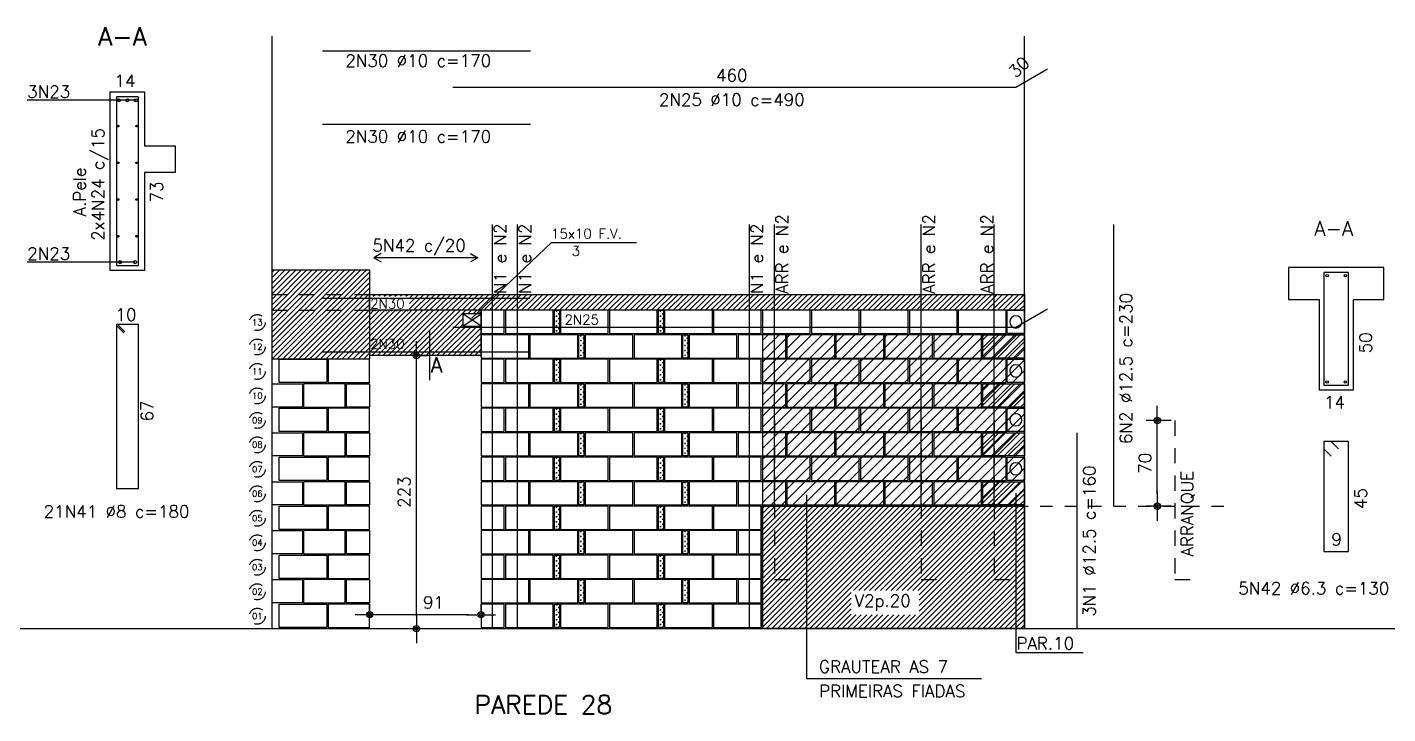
# Model space of a CAD drawing. Extents: x 0 to 187, y -7 to 20.
# Drawn here: x 151.43 to 162.55, y 3.31 to 8.92 of the extents above; entities that cross this region are included whole.
import ezdxf

# ---------------------------------------------------------------- set-up
doc = ezdxf.new("R2010")
doc.units = 0
doc.header["$LTSCALE"] = 0.5
doc.header["$MEASUREMENT"] = 0
doc.header["$PDMODE"] = 34
doc.header["$PDSIZE"] = 0.1
doc.linetypes.add('CENTER', pattern=[2, 1.25, -0.25, 0.25, -0.25])
doc.linetypes.add('HIDDEN', pattern=[0.375, 0.25, -0.125])
doc.layers.get('0').update_dxf_attribs({"linetype": 'CONTINUOUS'})
doc.layers.get('DEFPOINTS').update_dxf_attribs({"linetype": 'CONTINUOUS'})
for name, color, linetype in [('AUX00', 7, 'HIDDEN'), ('AUX01', 1, 'CONTINUOUS'), ('B04', 6, 'CONTINUOUS'), ('B19', 3, 'CONTINUOUS'), ('B19C', 126, 'CONTINUOUS'), ('B34', 150, 'CONTINUOUS'), ('B39', 2, 'CONTINUOUS'), ('B39C', 5, 'CONTINUOUS'), ('BLOCOPERP', 2, 'CONTINUOUS'), ('BP', 106, 'CONTINUOUS'), ('COT01', 1, 'CONTINUOUS'), ('EIX01', 1, 'CENTER'), ('FERRO', 4, 'CONTINUOUS'), ('FERRO_CANALETA', 4, 'CONTINUOUS'), ('FERRO_GROUTE', 4, 'CONTINUOUS'), ('FURO', 4, 'CONTINUOUS'), ('H04', 9, 'CONTINUOUS'), ('H34', 9, 'CONTINUOUS'), ('HATCH', 7, 'CONTINUOUS'), ('HATCHLAJE', 251, 'HIDDEN'), ('HI-FURO', 4, 'CONTINUOUS'), ('TXT02', 2, 'CONTINUOUS'), ('TXT05', 4, 'CONTINUOUS'), ('VIG01', 2, 'CONTINUOUS'), ('VIG02', 3, 'CONTINUOUS')]:
    doc.layers.add(name, color=color, linetype=linetype)
doc.styles.add('ROMANS', font='romans.shx')
doc.dimstyles.get("Standard").update_dxf_attribs({"dimscale": 0, "dimtxt": 0.2, "dimasz": 0.2, "dimexe": 0.18, "dimexo": 0.0625, "dimgap": 0.1, "dimtad": 1, "dimdec": 1, "dimlfac": 100, "dimrnd": 0.5, "dimzin": 13, "dimdsep": 46, "dimtxsty": 'ROMANS', "dimblk1": 'DE2', "dimblk2": 'DE2', "dimsah": 1, "dimcen": 0.1, "dimclrt": 3, "dimadec": 0, "dimazin": 0, "dimtfac": 1, "dimtix": 1, "dimtofl": 0, "dimtmove": 0, "dimatfit": 3, "dimldrblk": 'DE2', "dimfxl": 0, "dimtolj": 1, "dimtzin": 13, "dimarcsym": 0})

# ---------------------------------------------------------------- blocks, each defined once
blk = doc.blocks.new('A$C57CC6AC6')
at = {"layer": 'BP'}
blk.add_lwpolyline([(0, 0.19), (0, 0), (0.14, 0), (0.14, 0.19)], close=True, dxfattribs=at)
blk.add_circle((0.07, 0.095), 0.05, dxfattribs=at)
blk = doc.blocks.new('DE2')
blk.add_line((-1.19, 0), (1.19, 0))
at = {"color": 2}
for radius in [0.256, 0.138]:
    blk.add_circle((0, 0), radius, dxfattribs=at)
blk = doc.blocks.new('*D54')
at = {"layer": 'COT01', "color": 0, "lineweight": -2}
for p, q in [((154.644, 6.234), (154.703, 6.234)), ((154.613, 4.104), (154.613, 6.134)), ((154.262, 4.004), (154.703, 4.004))]:
    blk.add_line(p, q, dxfattribs=at)
at = {"layer": 'DEFPOINTS', "color": 0}
for p in [(154.613, 6.234), (154.613, 6.234), (154.231, 4.004)]:
    blk.add_point(p, dxfattribs=at)
at = {"layer": 'COT01', "color": 0, "lineweight": -2, "xscale": 0.1, "yscale": 0.1, "zscale": 0.1}
for p, rotation in [((154.613, 6.234), 90), ((154.613, 4.004), 270)]:
    blk.add_blockref('DE2', p, dxfattribs=dict(at, rotation=rotation))
at = {"layer": 'COT01', "color": 3, "insert": (154.513, 5.119), "char_height": 0.1, "attachment_point": 5, "rotation": 90, "style": 'ROMANS'}
blk.add_mtext('\\A1;223', dxfattribs=at)
blk = doc.blocks.new('*D55')
at = {"layer": 'COT01', "color": 0, "lineweight": -2}
for p, q in [((154.231, 4.135), (154.231, 4.207)), ((155.041, 4.117), (154.331, 4.117)), ((155.141, 4.14), (155.141, 4.207))]:
    blk.add_line(p, q, dxfattribs=at)
at = {"layer": 'DEFPOINTS', "color": 0}
for p in [(154.231, 4.117), (154.231, 4.104), (155.141, 4.109)]:
    blk.add_point(p, dxfattribs=at)
at = {"layer": 'COT01', "color": 0, "lineweight": -2, "xscale": 0.1, "yscale": 0.1, "zscale": 0.1, "rotation": 180}
blk.add_blockref('DE2', (154.231, 4.117), dxfattribs=at)
at = {"layer": 'COT01', "color": 0, "lineweight": -2, "xscale": 0.1, "yscale": 0.1, "zscale": 0.1}
blk.add_blockref('DE2', (155.141, 4.117), dxfattribs=at)
at = {"layer": 'COT01', "color": 3, "insert": (154.752, 4.217), "char_height": 0.1, "attachment_point": 5, "style": 'ROMANS'}
blk.add_mtext('\\A1;91', dxfattribs=at)
blk = doc.blocks.new('*D52')
at = {"layer": 'COT01', "color": 0, "lineweight": -2}
for p, q in [((160.779, 5.704), (160.576, 5.704)), ((160.666, 5.104), (160.666, 5.604)), ((160.779, 5.004), (160.576, 5.004))]:
    blk.add_line(p, q, dxfattribs=at)
at = {"layer": 'DEFPOINTS', "color": 0}
for p in [(160.666, 5.704), (160.811, 5.704), (160.811, 5.004)]:
    blk.add_point(p, dxfattribs=at)
at = {"layer": 'COT01', "color": 0, "lineweight": -2, "xscale": 0.1, "yscale": 0.1, "zscale": 0.1}
for p, rotation in [((160.666, 5.704), 90), ((160.666, 5.004), 270)]:
    blk.add_blockref('DE2', p, dxfattribs=dict(at, rotation=rotation))
at = {"layer": 'COT01', "color": 3, "insert": (160.566, 5.354), "char_height": 0.1, "attachment_point": 5, "rotation": 90, "style": 'ROMANS'}
blk.add_mtext('\\A1;70', dxfattribs=at)

msp = doc.modelspace()

# ---------------------------------------------------------------- hatches: boundary and pattern name
at = {"layer": 'H04'}
h = msp.add_hatch(dxfattribs=at)
h.set_pattern_fill('CROSS', color=256, scale=0.08, style=0)
h.set_pattern_definition([(180, (151.422492, 31.096033), (-0.02, 0.02), [0.01, -0.03]), (90, (151.417492, 31.091033), (0.02, 0.02), [0.01, -0.03])])
h.paths.add_polyline_path([(155.7407, 6.414), (155.7807, 6.414), (155.7807, 6.604), (155.7407, 6.604)])
h = msp.add_hatch(dxfattribs=at)
h.set_pattern_fill('CROSS', color=256, scale=0.08, style=0)
h.set_pattern_definition([(180, (152.272492, 31.096033), (-0.02, 0.02), [0.01, -0.03]), (90, (152.267492, 31.091033), (0.02, 0.02), [0.01, -0.03])])
h.paths.add_polyline_path([(156.5907, 6.414), (156.6307, 6.414), (156.6307, 6.604), (156.5907, 6.604)])
h = msp.add_hatch(dxfattribs=at)
h.set_pattern_fill('CROSS', color=256, scale=0.08, style=0)
h.set_pattern_definition([(180, (151.622492, 30.896033), (-0.02, 0.02), [0.01, -0.03]), (90, (151.617492, 30.891033), (0.02, 0.02), [0.01, -0.03])])
h.paths.add_polyline_path([(155.9407, 6.214), (155.9807, 6.214), (155.9807, 6.404), (155.9407, 6.404)])
h = msp.add_hatch(dxfattribs=at)
h.set_pattern_fill('CROSS', color=256, scale=0.08, style=0)
h.set_pattern_definition([(180, (152.472492, 30.896033), (-0.02, 0.02), [0.01, -0.03]), (90, (152.467492, 30.891033), (0.02, 0.02), [0.01, -0.03])])
h.paths.add_polyline_path([(156.7907, 6.214), (156.8307, 6.214), (156.8307, 6.404), (156.7907, 6.404)])
h = msp.add_hatch(dxfattribs=at)
h.set_pattern_fill('CROSS', color=256, scale=0.08, style=0)
h.set_pattern_definition([(180, (151.422492, 30.696033), (-0.02, 0.02), [0.01, -0.03]), (90, (151.417492, 30.691033), (0.02, 0.02), [0.01, -0.03])])
h.paths.add_polyline_path([(155.7407, 6.014), (155.7807, 6.014), (155.7807, 6.204), (155.7407, 6.204)])
h = msp.add_hatch(dxfattribs=at)
h.set_pattern_fill('CROSS', color=256, scale=0.08, style=0)
h.set_pattern_definition([(180, (152.272492, 30.696033), (-0.02, 0.02), [0.01, -0.03]), (90, (152.267492, 30.691033), (0.02, 0.02), [0.01, -0.03])])
h.paths.add_polyline_path([(156.5907, 6.014), (156.6307, 6.014), (156.6307, 6.204), (156.5907, 6.204)])
h = msp.add_hatch(dxfattribs=at)
h.set_pattern_fill('CROSS', color=256, scale=0.08, style=0)
h.set_pattern_definition([(180, (151.622492, 30.496033), (-0.02, 0.02), [0.01, -0.03]), (90, (151.617492, 30.491033), (0.02, 0.02), [0.01, -0.03])])
h.paths.add_polyline_path([(155.9407, 5.814), (155.9807, 5.814), (155.9807, 6.004), (155.9407, 6.004)])
h = msp.add_hatch(dxfattribs=at)
h.set_pattern_fill('CROSS', color=256, scale=0.08, style=0)
h.set_pattern_definition([(180, (152.472492, 30.496033), (-0.02, 0.02), [0.01, -0.03]), (90, (152.467492, 30.491033), (0.02, 0.02), [0.01, -0.03])])
h.paths.add_polyline_path([(156.7907, 5.814), (156.8307, 5.814), (156.8307, 6.004), (156.7907, 6.004)])
h = msp.add_hatch(dxfattribs=at)
h.set_pattern_fill('CROSS', color=256, scale=0.08, style=0)
h.set_pattern_definition([(180, (151.422492, 30.296033), (-0.02, 0.02), [0.01, -0.03]), (90, (151.417492, 30.291033), (0.02, 0.02), [0.01, -0.03])])
h.paths.add_polyline_path([(155.7407, 5.614), (155.7807, 5.614), (155.7807, 5.804), (155.7407, 5.804)])
h = msp.add_hatch(dxfattribs=at)
h.set_pattern_fill('CROSS', color=256, scale=0.08, style=0)
h.set_pattern_definition([(180, (152.272492, 30.296033), (-0.02, 0.02), [0.01, -0.03]), (90, (152.267492, 30.291033), (0.02, 0.02), [0.01, -0.03])])
h.paths.add_polyline_path([(156.5907, 5.614), (156.6307, 5.614), (156.6307, 5.804), (156.5907, 5.804)])
h = msp.add_hatch(dxfattribs=at)
h.set_pattern_fill('CROSS', color=256, scale=0.08, style=0)
h.set_pattern_definition([(180, (151.622492, 30.096033), (-0.02, 0.02), [0.01, -0.03]), (90, (151.617492, 30.091033), (0.02, 0.02), [0.01, -0.03])])
h.paths.add_polyline_path([(155.9407, 5.414), (155.9807, 5.414), (155.9807, 5.604), (155.9407, 5.604)])
h = msp.add_hatch(dxfattribs=at)
h.set_pattern_fill('CROSS', color=256, scale=0.08, style=0)
h.set_pattern_definition([(180, (152.472492, 30.096033), (-0.02, 0.02), [0.01, -0.03]), (90, (152.467492, 30.091033), (0.02, 0.02), [0.01, -0.03])])
h.paths.add_polyline_path([(156.7907, 5.414), (156.8307, 5.414), (156.8307, 5.604), (156.7907, 5.604)])
h = msp.add_hatch(dxfattribs=at)
h.set_pattern_fill('CROSS', color=256, scale=0.08, style=0)
h.set_pattern_definition([(180, (151.422492, 29.896033), (-0.02, 0.02), [0.01, -0.03]), (90, (151.417492, 29.891033), (0.02, 0.02), [0.01, -0.03])])
h.paths.add_polyline_path([(155.7407, 5.214), (155.7807, 5.214), (155.7807, 5.404), (155.7407, 5.404)])
h = msp.add_hatch(dxfattribs=at)
h.set_pattern_fill('CROSS', color=256, scale=0.08, style=0)
h.set_pattern_definition([(180, (152.272492, 29.896033), (-0.02, 0.02), [0.01, -0.03]), (90, (152.267492, 29.891033), (0.02, 0.02), [0.01, -0.03])])
h.paths.add_polyline_path([(156.5907, 5.214), (156.6307, 5.214), (156.6307, 5.404), (156.5907, 5.404)])
h = msp.add_hatch(dxfattribs=at)
h.set_pattern_fill('CROSS', color=256, scale=0.08, style=0)
h.set_pattern_definition([(180, (151.622492, 29.696033), (-0.02, 0.02), [0.01, -0.03]), (90, (151.617492, 29.691033), (0.02, 0.02), [0.01, -0.03])])
h.paths.add_polyline_path([(155.9407, 5.014), (155.9807, 5.014), (155.9807, 5.204), (155.9407, 5.204)])
h = msp.add_hatch(dxfattribs=at)
h.set_pattern_fill('CROSS', color=256, scale=0.08, style=0)
h.set_pattern_definition([(180, (152.472492, 29.696033), (-0.02, 0.02), [0.01, -0.03]), (90, (152.467492, 29.691033), (0.02, 0.02), [0.01, -0.03])])
h.paths.add_polyline_path([(156.7907, 5.014), (156.8307, 5.014), (156.8307, 5.204), (156.7907, 5.204)])
h = msp.add_hatch(dxfattribs=at)
h.set_pattern_fill('CROSS', color=256, scale=0.08, style=0)
h.set_pattern_definition([(180, (151.422492, 29.496033), (-0.02, 0.02), [0.01, -0.03]), (90, (151.417492, 29.491033), (0.02, 0.02), [0.01, -0.03])])
h.paths.add_polyline_path([(155.7407, 4.814), (155.7807, 4.814), (155.7807, 5.004), (155.7407, 5.004)])
h = msp.add_hatch(dxfattribs=at)
h.set_pattern_fill('CROSS', color=256, scale=0.08, style=0)
h.set_pattern_definition([(180, (152.272492, 29.496033), (-0.02, 0.02), [0.01, -0.03]), (90, (152.267492, 29.491033), (0.02, 0.02), [0.01, -0.03])])
h.paths.add_polyline_path([(156.5907, 4.814), (156.6307, 4.814), (156.6307, 5.004), (156.5907, 5.004)])
h = msp.add_hatch(dxfattribs=at)
h.set_pattern_fill('CROSS', color=256, scale=0.08, style=0)
h.set_pattern_definition([(180, (151.622492, 29.296033), (-0.02, 0.02), [0.01, -0.03]), (90, (151.617492, 29.291033), (0.02, 0.02), [0.01, -0.03])])
h.paths.add_polyline_path([(155.9407, 4.614), (155.9807, 4.614), (155.9807, 4.804), (155.9407, 4.804)])
h = msp.add_hatch(dxfattribs=at)
h.set_pattern_fill('CROSS', color=256, scale=0.08, style=0)
h.set_pattern_definition([(180, (152.472492, 29.296033), (-0.02, 0.02), [0.01, -0.03]), (90, (152.467492, 29.291033), (0.02, 0.02), [0.01, -0.03])])
h.paths.add_polyline_path([(156.7907, 4.614), (156.8307, 4.614), (156.8307, 4.804), (156.7907, 4.804)])
h = msp.add_hatch(dxfattribs=at)
h.set_pattern_fill('CROSS', color=256, scale=0.08, style=0)
h.set_pattern_definition([(180, (151.422492, 29.096033), (-0.02, 0.02), [0.01, -0.03]), (90, (151.417492, 29.091033), (0.02, 0.02), [0.01, -0.03])])
h.paths.add_polyline_path([(155.7407, 4.414), (155.7807, 4.414), (155.7807, 4.604), (155.7407, 4.604)])
h = msp.add_hatch(dxfattribs=at)
h.set_pattern_fill('CROSS', color=256, scale=0.08, style=0)
h.set_pattern_definition([(180, (152.272492, 29.096033), (-0.02, 0.02), [0.01, -0.03]), (90, (152.267492, 29.091033), (0.02, 0.02), [0.01, -0.03])])
h.paths.add_polyline_path([(156.5907, 4.414), (156.6307, 4.414), (156.6307, 4.604), (156.5907, 4.604)])
h = msp.add_hatch(dxfattribs=at)
h.set_pattern_fill('CROSS', color=256, scale=0.08, style=0)
h.set_pattern_definition([(180, (151.622492, 28.896033), (-0.02, 0.02), [0.01, -0.03]), (90, (151.617492, 28.891033), (0.02, 0.02), [0.01, -0.03])])
h.paths.add_polyline_path([(155.9407, 4.214), (155.9807, 4.214), (155.9807, 4.404), (155.9407, 4.404)])
h = msp.add_hatch(dxfattribs=at)
h.set_pattern_fill('CROSS', color=256, scale=0.08, style=0)
h.set_pattern_definition([(180, (152.472492, 28.896033), (-0.02, 0.02), [0.01, -0.03]), (90, (152.467492, 28.891033), (0.02, 0.02), [0.01, -0.03])])
h.paths.add_polyline_path([(156.7907, 4.214), (156.8307, 4.214), (156.8307, 4.404), (156.7907, 4.404)])
h = msp.add_hatch(dxfattribs=at)
h.set_pattern_fill('CROSS', color=256, scale=0.08, style=0)
h.set_pattern_definition([(180, (151.422492, 28.696033), (-0.02, 0.02), [0.01, -0.03]), (90, (151.417492, 28.691033), (0.02, 0.02), [0.01, -0.03])])
h.paths.add_polyline_path([(155.7407, 4.014), (155.7807, 4.014), (155.7807, 4.204), (155.7407, 4.204)])
h = msp.add_hatch(dxfattribs=at)
h.set_pattern_fill('CROSS', color=256, scale=0.08, style=0)
h.set_pattern_definition([(180, (152.272492, 28.696033), (-0.02, 0.02), [0.01, -0.03]), (90, (152.267492, 28.691033), (0.02, 0.02), [0.01, -0.03])])
h.paths.add_polyline_path([(156.5907, 4.014), (156.6307, 4.014), (156.6307, 4.204), (156.5907, 4.204)])
at = {"layer": 'H34'}
h = msp.add_hatch(dxfattribs=at)
h.set_pattern_fill('ANSI32', color=256, scale=0.25, style=0)
h.set_pattern_definition([(45, (298.108885, -97.88135), (-0.06629126, 0.06629126), []), (45, (298.15308, -97.88135), (-0.06629126, 0.06629126), [])])
h.paths.add_polyline_path([(159.2407, 6.404), (159.2407, 6.214), (159.5807, 6.214), (159.5807, 6.404)])
h = msp.add_hatch(dxfattribs=at)
h.set_pattern_fill('ANSI32', color=256, scale=0.25, style=0)
h.set_pattern_definition([(45, (298.108885, -98.28135), (-0.06629126, 0.06629126), []), (45, (298.15308, -98.28135), (-0.06629126, 0.06629126), [])])
h.paths.add_polyline_path([(159.2407, 6.004), (159.2407, 5.814), (159.5807, 5.814), (159.5807, 6.004)])
h = msp.add_hatch(dxfattribs=at)
h.set_pattern_fill('ANSI32', color=256, scale=0.25, style=0)
h.set_pattern_definition([(45, (298.108885, -98.68135), (-0.06629126, 0.06629126), []), (45, (298.15308, -98.68135), (-0.06629126, 0.06629126), [])])
h.paths.add_polyline_path([(159.2407, 5.604), (159.2407, 5.414), (159.5807, 5.414), (159.5807, 5.604)])
h = msp.add_hatch(dxfattribs=at)
h.set_pattern_fill('ANSI32', color=256, scale=0.25, style=0)
h.set_pattern_definition([(45, (298.108885, -99.08135), (-0.06629126, 0.06629126), []), (45, (298.15308, -99.08135), (-0.06629126, 0.06629126), [])])
h.paths.add_polyline_path([(159.2407, 5.204), (159.2407, 5.014), (159.5807, 5.014), (159.5807, 5.204)])
at = {"layer": 'HATCH'}
h = msp.add_hatch(dxfattribs=at)
h.set_pattern_fill('ANSI31', color=256, scale=0.5, style=0)
h.set_pattern_definition([(45, (220.680683, 2.068954), (-0.044194174, 0.044194174), [])])
h.paths.add_polyline_path([(157.4407, 5.014), (159.5807, 5.014), (159.5807, 6.404), (157.4407, 6.404)])
at = {"layer": 'HATCHLAJE'}
h = msp.add_hatch(dxfattribs=at)
h.set_pattern_fill('ANSI31', color=256, scale=0.25, style=0)
h.set_pattern_definition([(45, (100.680683, 2.068954), (-0.022097087, 0.022097087), [])])
h.paths.add_polyline_path([(154.2306, 6.604), (153.4307, 6.604), (153.4307, 6.204), (154.2306, 6.204)])
h.paths.add_polyline_path([(154.2306, 6.734), (153.4307, 6.734), (153.4307, 6.604), (154.2306, 6.604)])
h.paths.add_polyline_path([(154.2306, 6.934), (153.4307, 6.934), (153.4307, 6.734), (154.2306, 6.734)])
h = msp.add_hatch(dxfattribs=at)
h.set_pattern_fill('ANSI31', color=256, scale=0.25, style=0)
h.set_pattern_definition([(45, (205.66251, 28.73103), (-0.022097087, 0.022097087), [])])
h.paths.add_polyline_path([(159.5807, 6.734), (159.5807, 6.604), (154.2307, 6.604), (154.2307, 6.734)])
h.paths.add_polyline_path([(154.2267, 6.7183), (154.2267, 6.5983), (154.5562, 6.5983), (154.5562, 6.7183)])
h = msp.add_hatch(dxfattribs=at)
h.set_pattern_fill('ANSI31', color=256, scale=0.25, style=0)
h.set_pattern_definition([(45, (85.66251, 28.73103), (-0.022097087, 0.022097087), [])])
h.paths.add_polyline_path([(154.2307, 6.234), (155.1407, 6.234), (155.1407, 6.474), (154.9907, 6.474), (154.9907, 6.574), (155.1407, 6.574), (155.1407, 6.604), (154.2307, 6.604)])
h.paths.add_polyline_path([(154.2267, 6.268), (154.5562, 6.268), (154.5562, 6.388), (154.2267, 6.388)], flags=9)
h = msp.add_hatch(dxfattribs=at)
h.set_pattern_fill('ANSI31', color=256, scale=0.25, style=0)
h.set_pattern_definition([(45, (220.680683, 2.068954), (-0.022097087, 0.022097087), [])])
h.paths.add_polyline_path([(157.4407, 4.004), (159.5807, 4.004), (159.5807, 5.004), (157.4407, 5.004)])
h.paths.add_polyline_path([(158.1646, 4.3157), (158.1646, 4.1157), (158.7218, 4.1157), (158.7218, 4.3157)], flags=16)

# ---------------------------------------------------------------- linework, layer by layer
msp.add_xline((74.1389, 4.004), (1, 0))
at = {"layer": 'AUX00'}
for centre, radius in [((152.1759, 8.109), 0.0063), ((152.3264, 8.109), 0.0063), ((152.1759, 7.809), 0.0063), ((152.3264, 7.809), 0.0063), ((152.1759, 7.509), 0.0063), ((152.3264, 7.509), 0.0063), ((152.1759, 7.209), 0.0063), ((152.3264, 7.209), 0.0063), ((153.3123, 6.5046), 0.065), ((153.3123, 6.3046), 0.065), ((153.3123, 6.1046), 0.065), ((153.3123, 5.9046), 0.065), ((153.3123, 5.7046), 0.065), ((153.3123, 5.5046), 0.065), ((153.3123, 5.3046), 0.065), ((153.3123, 5.1046), 0.065), ((153.3123, 4.9046), 0.065), ((153.3123, 4.7046), 0.065), ((153.3123, 4.5046), 0.065), ((153.3123, 4.3046), 0.065), ((153.3123, 4.1046), 0.065)]:
    msp.add_circle(centre, radius, dxfattribs=at)
at = {"layer": 'AUX01'}
for points in [[(153.4307, 8.844), (153.4307, 4.004), (159.5807, 4.004), (159.5807, 8.844)], [(157.7997, 5.0957), (157.7997, 3.5967), (159.2289, 3.5967)], [(159.5107, 5.109), (159.5107, 3.809), (160.0607, 3.809)]]:
    msp.add_lwpolyline(points, dxfattribs=at)
at = {"layer": 'B04'}
for points in [[(155.7807, 6.414), (155.7407, 6.414), (155.7407, 6.604), (155.7807, 6.604)], [(156.6307, 6.414), (156.5907, 6.414), (156.5907, 6.604), (156.6307, 6.604)], [(155.9807, 6.214), (155.9407, 6.214), (155.9407, 6.404), (155.9807, 6.404)], [(156.8307, 6.214), (156.7907, 6.214), (156.7907, 6.404), (156.8307, 6.404)], [(155.7807, 6.014), (155.7407, 6.014), (155.7407, 6.204), (155.7807, 6.204)], [(156.6307, 6.014), (156.5907, 6.014), (156.5907, 6.204), (156.6307, 6.204)], [(155.9807, 5.814), (155.9407, 5.814), (155.9407, 6.004), (155.9807, 6.004)], [(156.8307, 5.814), (156.7907, 5.814), (156.7907, 6.004), (156.8307, 6.004)], [(155.7807, 5.614), (155.7407, 5.614), (155.7407, 5.804), (155.7807, 5.804)], [(156.6307, 5.614), (156.5907, 5.614), (156.5907, 5.804), (156.6307, 5.804)], [(155.9807, 5.414), (155.9407, 5.414), (155.9407, 5.604), (155.9807, 5.604)], [(156.8307, 5.414), (156.7907, 5.414), (156.7907, 5.604), (156.8307, 5.604)], [(155.7807, 5.214), (155.7407, 5.214), (155.7407, 5.404), (155.7807, 5.404)], [(156.6307, 5.214), (156.5907, 5.214), (156.5907, 5.404), (156.6307, 5.404)], [(155.9807, 5.014), (155.9407, 5.014), (155.9407, 5.204), (155.9807, 5.204)], [(156.8307, 5.014), (156.7907, 5.014), (156.7907, 5.204), (156.8307, 5.204)], [(155.7807, 4.814), (155.7407, 4.814), (155.7407, 5.004), (155.7807, 5.004)], [(156.6307, 4.814), (156.5907, 4.814), (156.5907, 5.004), (156.6307, 5.004)], [(155.9807, 4.614), (155.9407, 4.614), (155.9407, 4.804), (155.9807, 4.804)], [(156.8307, 4.614), (156.7907, 4.614), (156.7907, 4.804), (156.8307, 4.804)], [(155.7807, 4.414), (155.7407, 4.414), (155.7407, 4.604), (155.7807, 4.604)], [(156.6307, 4.414), (156.5907, 4.414), (156.5907, 4.604), (156.6307, 4.604)], [(155.9807, 4.214), (155.9407, 4.214), (155.9407, 4.404), (155.9807, 4.404)], [(156.8307, 4.214), (156.7907, 4.214), (156.7907, 4.404), (156.8307, 4.404)], [(155.7807, 4.014), (155.7407, 4.014), (155.7407, 4.204), (155.7807, 4.204)], [(156.6307, 4.014), (156.5907, 4.014), (156.5907, 4.204), (156.6307, 4.204)]]:
    msp.add_lwpolyline(points, close=True, dxfattribs=at)
at = {"layer": 'B19'}
for points in [[(155.1407, 6.014), (155.3307, 6.014), (155.3307, 6.204), (155.1407, 6.204)], [(155.1407, 5.614), (155.3307, 5.614), (155.3307, 5.804), (155.1407, 5.804)], [(155.1407, 5.214), (155.3307, 5.214), (155.3307, 5.404), (155.1407, 5.404)], [(155.1407, 4.814), (155.3307, 4.814), (155.3307, 5.004), (155.1407, 5.004)], [(157.2407, 4.614), (157.4307, 4.614), (157.4307, 4.804), (157.2407, 4.804)], [(155.1407, 4.414), (155.3307, 4.414), (155.3307, 4.604), (155.1407, 4.604)], [(157.2407, 4.214), (157.4307, 4.214), (157.4307, 4.404), (157.2407, 4.404)], [(155.1407, 4.014), (155.3307, 4.014), (155.3307, 4.204), (155.1407, 4.204)]]:
    msp.add_lwpolyline(points, close=True, dxfattribs=at)
at = {"layer": 'B19C'}
msp.add_lwpolyline([(155.1407, 6.414), (155.3307, 6.414), (155.3307, 6.604), (155.1407, 6.604)], close=True, dxfattribs=at)
at = {"layer": 'B34'}
for points in [[(159.5807, 6.214), (159.2407, 6.214), (159.2407, 6.404), (159.5807, 6.404)], [(159.5807, 5.814), (159.2407, 5.814), (159.2407, 6.004), (159.5807, 6.004)], [(159.5807, 5.414), (159.2407, 5.414), (159.2407, 5.604), (159.5807, 5.604)], [(159.5807, 5.014), (159.2407, 5.014), (159.2407, 5.204), (159.5807, 5.204)]]:
    msp.add_lwpolyline(points, close=True, dxfattribs=at)
at = {"layer": 'B39'}
for points in [[(155.5407, 6.214), (155.9307, 6.214), (155.9307, 6.404), (155.5407, 6.404)], [(155.9907, 6.214), (156.3807, 6.214), (156.3807, 6.404), (155.9907, 6.404)], [(156.3907, 6.214), (156.7807, 6.214), (156.7807, 6.404), (156.3907, 6.404)], [(156.8407, 6.214), (157.2307, 6.214), (157.2307, 6.404), (156.8407, 6.404)], [(157.2407, 6.214), (157.6307, 6.214), (157.6307, 6.404), (157.2407, 6.404)], [(157.6407, 6.214), (158.0307, 6.214), (158.0307, 6.404), (157.6407, 6.404)], [(158.0407, 6.214), (158.4307, 6.214), (158.4307, 6.404), (158.0407, 6.404)], [(158.4407, 6.214), (158.8307, 6.214), (158.8307, 6.404), (158.4407, 6.404)], [(158.8407, 6.214), (159.2307, 6.214), (159.2307, 6.404), (158.8407, 6.404)], [(155.3407, 6.014), (155.7307, 6.014), (155.7307, 6.204), (155.3407, 6.204)], [(155.7907, 6.014), (156.1807, 6.014), (156.1807, 6.204), (155.7907, 6.204)], [(156.1907, 6.014), (156.5807, 6.014), (156.5807, 6.204), (156.1907, 6.204)], [(156.6407, 6.014), (157.0307, 6.014), (157.0307, 6.204), (156.6407, 6.204)], [(157.0407, 6.014), (157.4307, 6.014), (157.4307, 6.204), (157.0407, 6.204)], [(157.4407, 6.014), (157.8307, 6.014), (157.8307, 6.204), (157.4407, 6.204)], [(157.8407, 6.014), (158.2307, 6.014), (158.2307, 6.204), (157.8407, 6.204)], [(158.2407, 6.014), (158.6307, 6.014), (158.6307, 6.204), (158.2407, 6.204)], [(158.6407, 6.014), (159.0307, 6.014), (159.0307, 6.204), (158.6407, 6.204)], [(159.0407, 6.014), (159.4307, 6.014), (159.4307, 6.204), (159.0407, 6.204)], [(155.1407, 5.814), (155.5307, 5.814), (155.5307, 6.004), (155.1407, 6.004)], [(155.5407, 5.814), (155.9307, 5.814), (155.9307, 6.004), (155.5407, 6.004)], [(155.9907, 5.814), (156.3807, 5.814), (156.3807, 6.004), (155.9907, 6.004)], [(156.3907, 5.814), (156.7807, 5.814), (156.7807, 6.004), (156.3907, 6.004)], [(156.8407, 5.814), (157.2307, 5.814), (157.2307, 6.004), (156.8407, 6.004)], [(157.2407, 5.814), (157.6307, 5.814), (157.6307, 6.004), (157.2407, 6.004)], [(157.6407, 5.814), (158.0307, 5.814), (158.0307, 6.004), (157.6407, 6.004)], [(158.0407, 5.814), (158.4307, 5.814), (158.4307, 6.004), (158.0407, 6.004)], [(158.4407, 5.814), (158.8307, 5.814), (158.8307, 6.004), (158.4407, 6.004)], [(158.8407, 5.814), (159.2307, 5.814), (159.2307, 6.004), (158.8407, 6.004)], [(155.3407, 5.614), (155.7307, 5.614), (155.7307, 5.804), (155.3407, 5.804)], [(155.7907, 5.614), (156.1807, 5.614), (156.1807, 5.804), (155.7907, 5.804)], [(156.1907, 5.614), (156.5807, 5.614), (156.5807, 5.804), (156.1907, 5.804)], [(156.6407, 5.614), (157.0307, 5.614), (157.0307, 5.804), (156.6407, 5.804)], [(157.0407, 5.614), (157.4307, 5.614), (157.4307, 5.804), (157.0407, 5.804)], [(157.4407, 5.614), (157.8307, 5.614), (157.8307, 5.804), (157.4407, 5.804)], [(157.8407, 5.614), (158.2307, 5.614), (158.2307, 5.804), (157.8407, 5.804)], [(158.2407, 5.614), (158.6307, 5.614), (158.6307, 5.804), (158.2407, 5.804)], [(158.6407, 5.614), (159.0307, 5.614), (159.0307, 5.804), (158.6407, 5.804)], [(159.0407, 5.614), (159.4307, 5.614), (159.4307, 5.804), (159.0407, 5.804)], [(155.1407, 5.414), (155.5307, 5.414), (155.5307, 5.604), (155.1407, 5.604)], [(155.5407, 5.414), (155.9307, 5.414), (155.9307, 5.604), (155.5407, 5.604)], [(155.9907, 5.414), (156.3807, 5.414), (156.3807, 5.604), (155.9907, 5.604)], [(156.3907, 5.414), (156.7807, 5.414), (156.7807, 5.604), (156.3907, 5.604)], [(156.8407, 5.414), (157.2307, 5.414), (157.2307, 5.604), (156.8407, 5.604)], [(157.2407, 5.414), (157.6307, 5.414), (157.6307, 5.604), (157.2407, 5.604)], [(157.6407, 5.414), (158.0307, 5.414), (158.0307, 5.604), (157.6407, 5.604)], [(158.0407, 5.414), (158.4307, 5.414), (158.4307, 5.604), (158.0407, 5.604)], [(158.4407, 5.414), (158.8307, 5.414), (158.8307, 5.604), (158.4407, 5.604)], [(158.8407, 5.414), (159.2307, 5.414), (159.2307, 5.604), (158.8407, 5.604)], [(155.3407, 5.214), (155.7307, 5.214), (155.7307, 5.404), (155.3407, 5.404)], [(155.7907, 5.214), (156.1807, 5.214), (156.1807, 5.404), (155.7907, 5.404)], [(156.1907, 5.214), (156.5807, 5.214), (156.5807, 5.404), (156.1907, 5.404)], [(156.6407, 5.214), (157.0307, 5.214), (157.0307, 5.404), (156.6407, 5.404)], [(157.0407, 5.214), (157.4307, 5.214), (157.4307, 5.404), (157.0407, 5.404)], [(157.4407, 5.214), (157.8307, 5.214), (157.8307, 5.404), (157.4407, 5.404)], [(157.8407, 5.214), (158.2307, 5.214), (158.2307, 5.404), (157.8407, 5.404)], [(158.2407, 5.214), (158.6307, 5.214), (158.6307, 5.404), (158.2407, 5.404)], [(158.6407, 5.214), (159.0307, 5.214), (159.0307, 5.404), (158.6407, 5.404)], [(159.0407, 5.214), (159.4307, 5.214), (159.4307, 5.404), (159.0407, 5.404)], [(155.1407, 5.014), (155.5307, 5.014), (155.5307, 5.204), (155.1407, 5.204)], [(155.5407, 5.014), (155.9307, 5.014), (155.9307, 5.204), (155.5407, 5.204)], [(155.9907, 5.014), (156.3807, 5.014), (156.3807, 5.204), (155.9907, 5.204)], [(156.3907, 5.014), (156.7807, 5.014), (156.7807, 5.204), (156.3907, 5.204)], [(156.8407, 5.014), (157.2307, 5.014), (157.2307, 5.204), (156.8407, 5.204)], [(157.2407, 5.014), (157.6307, 5.014), (157.6307, 5.204), (157.2407, 5.204)], [(157.6407, 5.014), (158.0307, 5.014), (158.0307, 5.204), (157.6407, 5.204)], [(158.0407, 5.014), (158.4307, 5.014), (158.4307, 5.204), (158.0407, 5.204)], [(158.4407, 5.014), (158.8307, 5.014), (158.8307, 5.204), (158.4407, 5.204)], [(158.8407, 5.014), (159.2307, 5.014), (159.2307, 5.204), (158.8407, 5.204)], [(155.3407, 4.814), (155.7307, 4.814), (155.7307, 5.004), (155.3407, 5.004)], [(155.7907, 4.814), (156.1807, 4.814), (156.1807, 5.004), (155.7907, 5.004)], [(156.1907, 4.814), (156.5807, 4.814), (156.5807, 5.004), (156.1907, 5.004)], [(156.6407, 4.814), (157.0307, 4.814), (157.0307, 5.004), (156.6407, 5.004)], [(157.0407, 4.814), (157.4307, 4.814), (157.4307, 5.004), (157.0407, 5.004)], [(155.1407, 4.614), (155.5307, 4.614), (155.5307, 4.804), (155.1407, 4.804)], [(155.5407, 4.614), (155.9307, 4.614), (155.9307, 4.804), (155.5407, 4.804)], [(155.9907, 4.614), (156.3807, 4.614), (156.3807, 4.804), (155.9907, 4.804)], [(156.3907, 4.614), (156.7807, 4.614), (156.7807, 4.804), (156.3907, 4.804)], [(156.8407, 4.614), (157.2307, 4.614), (157.2307, 4.804), (156.8407, 4.804)], [(155.3407, 4.414), (155.7307, 4.414), (155.7307, 4.604), (155.3407, 4.604)], [(155.7907, 4.414), (156.1807, 4.414), (156.1807, 4.604), (155.7907, 4.604)], [(156.1907, 4.414), (156.5807, 4.414), (156.5807, 4.604), (156.1907, 4.604)], [(156.6407, 4.414), (157.0307, 4.414), (157.0307, 4.604), (156.6407, 4.604)], [(157.0407, 4.414), (157.4307, 4.414), (157.4307, 4.604), (157.0407, 4.604)], [(155.1407, 4.214), (155.5307, 4.214), (155.5307, 4.404), (155.1407, 4.404)], [(155.5407, 4.214), (155.9307, 4.214), (155.9307, 4.404), (155.5407, 4.404)], [(155.9907, 4.214), (156.3807, 4.214), (156.3807, 4.404), (155.9907, 4.404)], [(156.3907, 4.214), (156.7807, 4.214), (156.7807, 4.404), (156.3907, 4.404)], [(156.8407, 4.214), (157.2307, 4.214), (157.2307, 4.404), (156.8407, 4.404)], [(155.3407, 4.014), (155.7307, 4.014), (155.7307, 4.204), (155.3407, 4.204)], [(155.7907, 4.014), (156.1807, 4.014), (156.1807, 4.204), (155.7907, 4.204)], [(156.1907, 4.014), (156.5807, 4.014), (156.5807, 4.204), (156.1907, 4.204)], [(156.6407, 4.014), (157.0307, 4.014), (157.0307, 4.204), (156.6407, 4.204)], [(157.0407, 4.014), (157.4307, 4.014), (157.4307, 4.204), (157.0407, 4.204)]]:
    msp.add_lwpolyline(points, close=True, dxfattribs=at)
at = {"layer": 'B39C'}
for points in [[(155.3407, 6.414), (155.7307, 6.414), (155.7307, 6.604), (155.3407, 6.604)], [(155.7907, 6.414), (156.1807, 6.414), (156.1807, 6.604), (155.7907, 6.604)], [(156.1907, 6.414), (156.5807, 6.414), (156.5807, 6.604), (156.1907, 6.604)], [(156.6407, 6.414), (157.0307, 6.414), (157.0307, 6.604), (156.6407, 6.604)], [(157.0407, 6.414), (157.4307, 6.414), (157.4307, 6.604), (157.0407, 6.604)], [(157.4407, 6.414), (157.8307, 6.414), (157.8307, 6.604), (157.4407, 6.604)], [(157.8407, 6.414), (158.2307, 6.414), (158.2307, 6.604), (157.8407, 6.604)], [(158.2407, 6.414), (158.6307, 6.414), (158.6307, 6.604), (158.2407, 6.604)], [(158.6407, 6.414), (159.0307, 6.414), (159.0307, 6.604), (158.6407, 6.604)], [(159.0407, 6.414), (159.4307, 6.414), (159.4307, 6.604), (159.0407, 6.604)], [(155.1407, 6.214), (155.5307, 6.214), (155.5307, 6.404), (155.1407, 6.404)]]:
    msp.add_lwpolyline(points, close=True, dxfattribs=at)
at = {"layer": 'COT01'}
for p, q in [((152.3202, 8.3206), (151.4325, 8.3206)), ((154.3257, 7.0673), (154.2657, 7.034)), ((155.1157, 7.034), (154.2657, 7.034)), ((154.2657, 7.034), (154.3257, 7.0006)), ((155.0557, 7.0673), (155.1157, 7.034)), ((155.1157, 7.034), (155.0557, 7.0006)), ((152.3127, 6.9975), (151.4325, 6.9975))]:
    msp.add_line(p, q, dxfattribs=at)
at = {"layer": 'EIX01', "linetype": 'HIDDEN', "ltscale": 0.5}
for p, q in [((159.5107, 5.004), (161.3107, 5.004)), ((159.5107, 4.004), (161.3107, 4.004))]:
    msp.add_line(p, q, dxfattribs=at)
at = {"layer": 'FERRO'}
for p, q in [((152.1612, 6.479), (152.2212, 6.419)), ((152.1712, 6.489), (152.2312, 6.429))]:
    msp.add_line(p, q, dxfattribs=at)
for points in [[(153.8457, 8.724), (153.8457, 8.724), (155.5457, 8.724), (155.5457, 8.724)], [(152.1612, 6.969), (152.3412, 6.969), (152.3412, 8.349), (152.1612, 8.349), (152.1612, 6.969)], [(153.8457, 8.124), (153.8457, 8.124), (155.5457, 8.124), (155.5457, 8.124)], [(162.0284, 5.9931), (162.2284, 5.9931), (162.2284, 6.9131), (162.0284, 6.9131), (162.0284, 5.9931)], [(153.8407, 6.704), (153.8407, 6.704), (155.5407, 6.704), (155.5407, 6.704)], [(152.1612, 5.149), (152.3412, 5.149), (152.3412, 6.489), (152.1612, 6.489), (152.1612, 5.149)], [(153.8407, 6.264), (153.8407, 6.264), (155.5407, 6.264), (155.5407, 6.264)], [(162.0284, 4.6331), (162.2284, 4.6331), (162.2284, 5.5331), (162.0284, 5.5331), (162.0284, 4.6331)]]:
    msp.add_lwpolyline(points, dxfattribs=at)
at = {"layer": 'FERRO', "linetype": 'HIDDEN'}
for points in [[(157.5382, 5.704), (157.5382, 4.404), (157.6882, 4.404)], [(158.7382, 5.704), (158.7382, 4.404), (158.8882, 4.404)], [(159.3332, 5.704), (159.3332, 4.404), (159.4832, 4.404)], [(160.8107, 5.704), (160.8107, 4.404), (160.9607, 4.404)]]:
    msp.add_lwpolyline(points, dxfattribs=at)
at = {"layer": 'FERRO', "color": 2}
for centre in [(152.1821, 8.3205), (152.2512, 8.3205), (152.3202, 8.3205), (152.1897, 6.9975), (152.3127, 6.9975)]:
    msp.add_circle(centre, 0.0125, dxfattribs=at)
at = {"layer": 'FERRO_CANALETA'}
for points in [[(159.7705, 8.574), (159.5107, 8.424), (154.9107, 8.424)], [(159.7705, 6.614), (159.5107, 6.464), (154.9107, 6.464)]]:
    msp.add_lwpolyline(points, dxfattribs=at)
at = {"layer": 'FERRO_GROUTE'}
for p, q in [((155.2357, 4.004), (155.2357, 7.304)), ((155.4382, 4.004), (155.4382, 7.304)), ((157.3332, 4.004), (157.3332, 7.304)), ((157.5382, 5.004), (157.5382, 7.304)), ((158.7382, 5.004), (158.7382, 7.304)), ((159.3332, 5.004), (159.3332, 7.304)), ((160.3107, 5.004), (160.3107, 7.304)), ((160.0107, 4.004), (160.0107, 5.604))]:
    msp.add_line(p, q, dxfattribs=at)
at = {"layer": 'FURO', "color": 1}
for p, q in [((154.9907, 6.474), (155.1407, 6.574)), ((155.1407, 6.474), (154.9907, 6.574))]:
    msp.add_line(p, q, dxfattribs=at)
at = {"layer": 'FURO'}
msp.add_lwpolyline([(154.9907, 6.474), (155.1407, 6.474), (155.1407, 6.574), (154.9907, 6.574)], close=True, dxfattribs=at)
at = {"layer": 'HATCH'}
msp.add_lwpolyline([(157.4407, 5.014), (159.5807, 5.014), (159.5807, 6.404), (157.4407, 6.404)], close=True, dxfattribs=at)
at = {"layer": 'HI-FURO', "color": 1}
msp.add_lwpolyline([(155.0657, 6.5405), (155.7157, 7.1579), (156.4116, 7.1579)], dxfattribs=at)
at = {"layer": 'TXT02'}
for p, q in [((162.0284, 5.4731), (162.0884, 5.4131)), ((162.0884, 5.5331), (162.1484, 5.4731))]:
    msp.add_line(p, q, dxfattribs=at)
at = {"layer": 'TXT05'}
msp.add_line((154.7198, 6.434), (154.7198, 6.034), dxfattribs=at)
at = {"layer": 'VIG01'}
for points in [[(159.5807, 4.004), (157.4407, 4.004), (157.4407, 5.004), (159.5807, 5.004)], [(157.4407, 4.004), (159.5807, 4.004), (159.5807, 5.004), (157.4407, 5.004)]]:
    msp.add_lwpolyline(points, close=True, dxfattribs=at)
for centre in [(162.0544, 6.8871), (162.2024, 6.8871), (162.0544, 6.0191), (162.2024, 6.0191)]:
    msp.add_circle(centre, 0.01, dxfattribs=at)
at = {"layer": 'VIG02'}
for p, q in [((155.1407, 6.224), (155.1407, 6.604)), ((155.1407, 6.234), (154.2307, 6.234))]:
    msp.add_line(p, q, dxfattribs=at)
for points in [[(152.1112, 7.729), (152.1112, 7.989), (152.1112, 8.389), (152.3912, 8.389), (152.3912, 7.949), (152.6412, 7.949), (152.6412, 7.729), (152.3912, 7.729), (152.3912, 6.929), (152.1112, 6.929)], [(162.2684, 5.9531), (162.2684, 6.6931), (162.5184, 6.6931), (162.5184, 6.9531), (161.7384, 6.9531), (161.7384, 6.6931), (161.9884, 6.6931), (161.9884, 5.9531)], [(153.8807, 6.014), (153.4907, 6.014), (153.4907, 6.204), (153.8807, 6.204)], [(153.8907, 6.014), (154.2307, 6.014), (154.2307, 6.204), (153.8907, 6.204)], [(153.6907, 5.814), (154.0307, 5.814), (154.0307, 6.004), (153.6907, 6.004)], [(154.2307, 5.814), (154.0407, 5.814), (154.0407, 6.004), (154.2307, 6.004)], [(153.8807, 5.614), (153.4907, 5.614), (153.4907, 5.804), (153.8807, 5.804)], [(153.8907, 5.614), (154.2307, 5.614), (154.2307, 5.804), (153.8907, 5.804)], [(153.6907, 5.414), (154.0307, 5.414), (154.0307, 5.604), (153.6907, 5.604)], [(154.2307, 5.414), (154.0407, 5.414), (154.0407, 5.604), (154.2307, 5.604)], [(153.8807, 5.214), (153.4907, 5.214), (153.4907, 5.404), (153.8807, 5.404)], [(153.8907, 5.214), (154.2307, 5.214), (154.2307, 5.404), (153.8907, 5.404)], [(153.6907, 5.014), (154.0307, 5.014), (154.0307, 5.204), (153.6907, 5.204)], [(154.2307, 5.014), (154.0407, 5.014), (154.0407, 5.204), (154.2307, 5.204)], [(153.8807, 4.814), (153.4907, 4.814), (153.4907, 5.004), (153.8807, 5.004)], [(153.8907, 4.814), (154.2307, 4.814), (154.2307, 5.004), (153.8907, 5.004)], [(153.6907, 4.614), (154.0307, 4.614), (154.0307, 4.804), (153.6907, 4.804)], [(154.2307, 4.614), (154.0407, 4.614), (154.0407, 4.804), (154.2307, 4.804)], [(153.8807, 4.414), (153.4907, 4.414), (153.4907, 4.604), (153.8807, 4.604)], [(153.8907, 4.414), (154.2307, 4.414), (154.2307, 4.604), (153.8907, 4.604)], [(153.6907, 4.214), (154.0307, 4.214), (154.0307, 4.404), (153.6907, 4.404)], [(154.2307, 4.214), (154.0407, 4.214), (154.0407, 4.404), (154.2307, 4.404)], [(153.8807, 4.014), (153.4907, 4.014), (153.4907, 4.204), (153.8807, 4.204)], [(153.8907, 4.014), (154.2307, 4.014), (154.2307, 4.204), (153.8907, 4.204)]]:
    msp.add_lwpolyline(points, close=True, dxfattribs=at)
for points in [[(153.4307, 6.934), (154.2307, 6.934), (154.2307, 6.204), (153.4307, 6.204)], [(159.5807, 6.604), (154.2307, 6.604), (154.2307, 6.734), (159.5807, 6.734), (159.5807, 6.604)], [(153.4307, 6.004), (153.6807, 6.004), (153.6807, 5.814), (153.4307, 5.814)], [(153.4307, 5.604), (153.6807, 5.604), (153.6807, 5.414), (153.4307, 5.414)], [(153.4307, 5.204), (153.6807, 5.204), (153.6807, 5.014), (153.4307, 5.014)], [(153.4307, 4.804), (153.6807, 4.804), (153.6807, 4.614), (153.4307, 4.614)], [(153.4307, 4.404), (153.6807, 4.404), (153.6807, 4.214), (153.4307, 4.214)]]:
    msp.add_lwpolyline(points, dxfattribs=at)
at = {"layer": 'VIG02', "linetype": 'HIDDEN'}
for points in [[(153.4307, 6.734), (154.2307, 6.734)], [(153.4307, 6.604), (154.2307, 6.604)]]:
    msp.add_lwpolyline(points, dxfattribs=at)

# ---------------------------------------------------------------- block references
at = {"layer": 'BLOCOPERP', "xscale": -1}
for p in [(159.5807, 6.414), (159.5807, 6.014), (159.5807, 5.614), (159.5807, 5.214)]:
    msp.add_blockref('A$C57CC6AC6', p, dxfattribs=at)

# ---------------------------------------------------------------- texts
at = {"layer": 'AUX00', "color": 2, "style": 'ROMANS'}
for s, p in [('13', (153.2701, 6.4809)), ('12', (153.2701, 6.2809)), ('11', (153.2701, 6.0809)), ('10', (153.2701, 5.8809)), ('09', (153.2701, 5.6809)), ('08', (153.2701, 5.4809)), ('07', (153.2701, 5.2809)), ('06', (153.2701, 5.0809)), ('05', (153.2701, 4.8809)), ('04', (153.2701, 4.6809)), ('03', (153.2701, 4.4809)), ('02', (153.2701, 4.2809)), ('01', (153.2701, 4.0809))]:
    msp.add_text(s, height=0.05, rotation=360, dxfattribs=at).set_placement(p)
at = {"layer": 'HI-FURO', "color": 2, "style": 'ROMANS'}
for s, p in [('15x10 F.V.', (155.7127, 7.19)), ('3', (155.8814, 7.0491))]:
    msp.add_text(s, height=0.08, dxfattribs=at).set_placement(p)
at = {"layer": 'TXT02', "style": 'ROMANS'}
for s, height, p in [(' 2N30 %%C10 c=170', 0.1, (153.9632, 8.5937)), ('460', 0.1, (157.0607, 8.474)), ('14', 0.1, (152.145, 8.4288)), ('3N23', 0.1, (151.4325, 8.3406)), ('2N25 %%C10 c=490', 0.1, (156.5941, 8.274)), (' 2N30 %%C10 c=170', 0.1, (153.9632, 7.974)), ('2N23', 0.1, (151.4325, 7.0175)), ('5N42 c/20', 0.1, (154.2531, 7.084)), ('2N30', 0.08, (154.2353, 6.6183)), ('10', 0.1, (152.1538, 6.5194)), ('2N25', 0.08, (155.8234, 6.4883)), ('2N30', 0.08, (154.2353, 6.288)), ('14', 0.1, (162.0284, 5.8031)), ('21N41 %%C8 c=180', 0.1, (151.5668, 4.9101)), ('9', 0.1, (162.0885, 4.6831)), ('5N42 %%C6.3 c=130', 0.1, (161.3284, 4.2831))]:
    msp.add_text(s, height=height, dxfattribs=at).set_placement(p)
for s, rotation, p in [('30', 45.00006, (159.5107, 8.4947)), ('2x4N24 c/15', 90, (152.0608, 7.172)), ('A.Pele', 90, (151.9108, 7.372)), ('73', 90, (152.54, 7.4847)), ('ARR e N2', 90, (157.6496, 6.7385)), ('ARR e N2', 90, (158.8496, 6.7385)), ('ARR e N2', 90, (159.3253, 6.7385)), ('N1 e N2', 90, (155.3471, 6.7385)), ('N1 e N2', 90, (155.5496, 6.7385)), ('N1 e N2', 90, (157.4446, 6.7385)), ('6N2 %%C12.5 c=230', 90, (160.4607, 5.5116)), ('50', 90, (162.4184, 6.2531)), ('67', 90, (152.4609, 5.6963)), ('3N1 %%C12.5 c=160', 90, (160.1607, 4.1017)), ('ARRANQUE', 90, (160.9607, 4.5936)), ('45', 90, (162.3784, 4.9811)), ('V2p.20', 0, (158.1932, 4.1823)), ('PAR.10', 360, (159.5154, 3.8336)), ('GRAUTEAR AS 7', 0, (157.9022, 3.6432)), ('PRIMEIRAS FIADAS', 0, (157.9022, 3.4432))]:
    msp.add_text(s, height=0.1, rotation=rotation, dxfattribs=at).set_placement(p)
at = {"layer": 'TXT05', "style": 'ROMANS'}
for s, height, p in [('A-A', 0.15, (152.0106, 8.7668)), ('A-A', 0.12, (161.9484, 7.2131)), ('A', 0.125, (154.7295, 6.0965)), ('PAREDE 28', 0.15, (155.0872, 3.3078))]:
    msp.add_text(s, height=height, dxfattribs=at).set_placement(p)

# ---------------------------------------------------------------- dimensions: what is measured, and where the dimension line sits
at = {"layer": 'COT01'}
for base, p1, p2, picture, middle in [((154.6127, 6.234), (154.2307, 4.004), (154.6127, 6.234), '*D54', (154.5127, 5.119)), ((160.6657, 5.704), (160.8107, 5.004), (160.8107, 5.704), '*D52', (160.5657, 5.354))]:
    dim = msp.add_linear_dim(base=base, p1=p1, p2=p2, angle=90, dimstyle='Standard', override={"dimscale": 0.5, "dimblk": 'DE2', "dimtofl": 1}, dxfattribs=at)
    dim.commit()
    dim.dimension.update_dxf_attribs({"geometry": picture, "text_midpoint": middle})
dim = msp.add_linear_dim(base=(154.2307, 4.1173), p1=(155.1407, 4.109), p2=(154.2307, 4.104), angle=180, dimstyle='Standard', override={"dimscale": 0.5, "dimblk": 'DE2', "dimtofl": 1}, dxfattribs=at)
dim.commit()
dim.dimension.update_dxf_attribs({"geometry": '*D55', "text_midpoint": (154.7518, 4.1173), "dimtype": 160})

doc.saveas('drawing.dxf')
